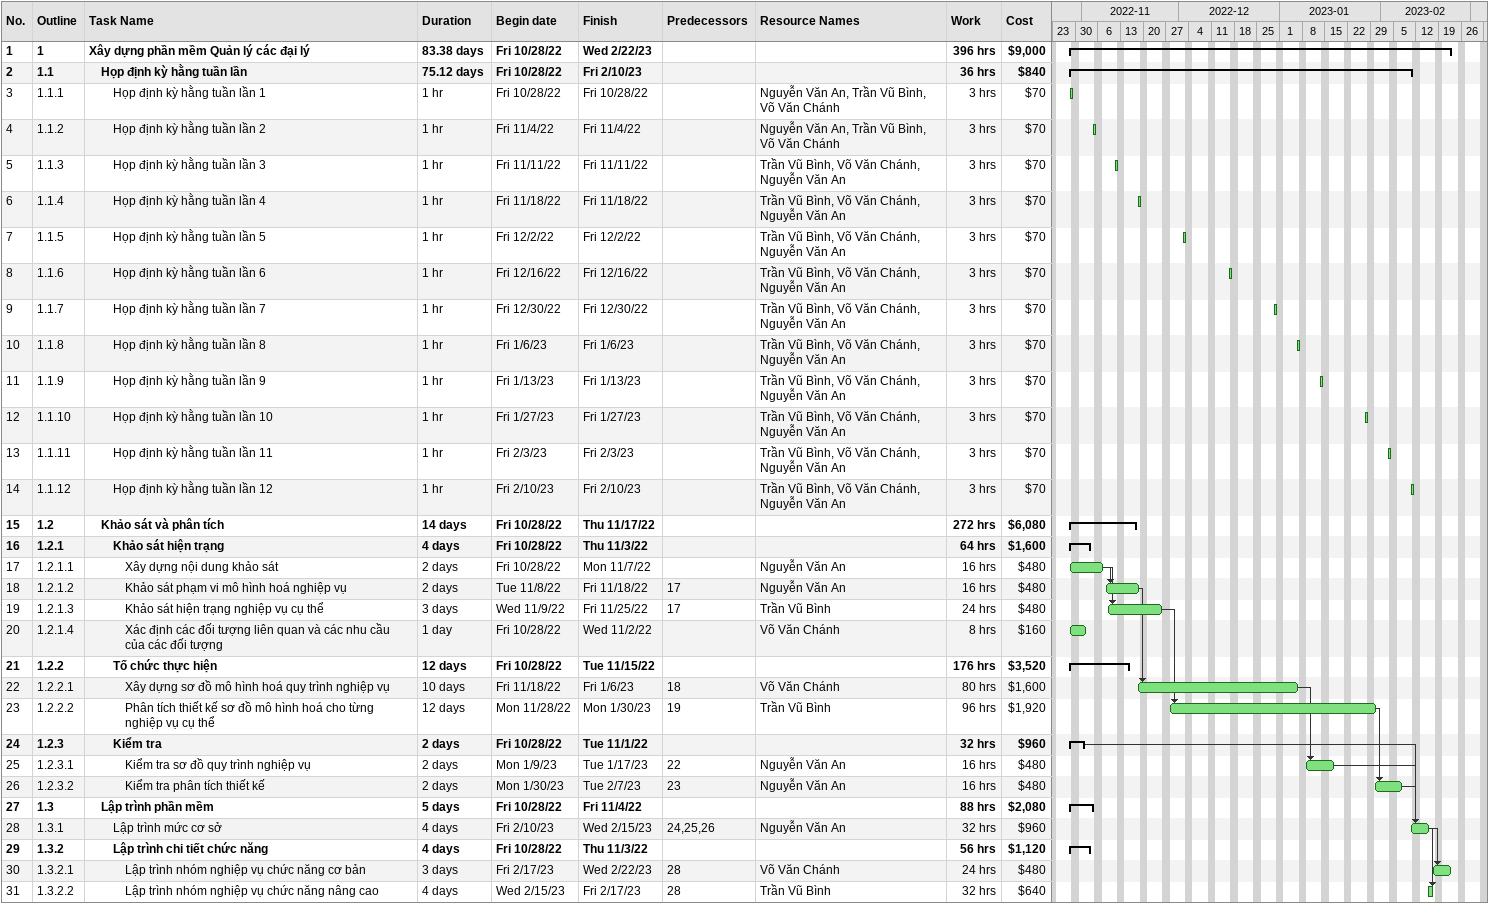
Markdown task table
| ID | WBS | Task | Duration | Start | Finish | Predecessors | Resources | Work (h) | Cost ($) |
|---|---|---|---|---|---|---|---|---|---|
| 1 | 1 | **Xây dựng phần mềm Quản lý các đại lý** | 83.38d | 2022-10-28 | 2023-02-22 |  |  | 396 | 9000 |
| 2 | 1.1 | **Họp định kỳ hằng tuần lần** | 75.12d | 2022-10-28 | 2023-02-10 |  |  | 36 | 840 |
| 3 | 1.1.1 | Họp định kỳ hằng tuần lần 1 | 1h | 2022-10-28 | 2022-10-28 |  | Nguyễn Văn An, Trần Vũ Bình, Võ Văn Chánh | 3 | 70 |
| 4 | 1.1.2 | Họp định kỳ hằng tuần lần 2 | 1h | 2022-11-04 | 2022-11-04 |  | Nguyễn Văn An, Trần Vũ Bình, Võ Văn Chánh | 3 | 70 |
| 5 | 1.1.3 | Họp định kỳ hằng tuần lần 3 | 1h | 2022-11-11 | 2022-11-11 |  | Trần Vũ Bình, Võ Văn Chánh, Nguyễn Văn An | 3 | 70 |
| 6 | 1.1.4 | Họp định kỳ hằng tuần lần 4 | 1h | 2022-11-18 | 2022-11-18 |  | Trần Vũ Bình, Võ Văn Chánh, Nguyễn Văn An | 3 | 70 |
| 7 | 1.1.5 | Họp định kỳ hằng tuần lần 5 | 1h | 2022-12-02 | 2022-12-02 |  | Trần Vũ Bình, Võ Văn Chánh, Nguyễn Văn An | 3 | 70 |
| 8 | 1.1.6 | Họp định kỳ hằng tuần lần 6 | 1h | 2022-12-16 | 2022-12-16 |  | Trần Vũ Bình, Võ Văn Chánh, Nguyễn Văn An | 3 | 70 |
| 9 | 1.1.7 | Họp định kỳ hằng tuần lần 7 | 1h | 2022-12-30 | 2022-12-30 |  | Trần Vũ Bình, Võ Văn Chánh, Nguyễn Văn An | 3 | 70 |
| 10 | 1.1.8 | Họp định kỳ hằng tuần lần 8 | 1h | 2023-01-06 | 2023-01-06 |  | Trần Vũ Bình, Võ Văn Chánh, Nguyễn Văn An | 3 | 70 |
| 11 | 1.1.9 | Họp định kỳ hằng tuần lần 9 | 1h | 2023-01-13 | 2023-01-13 |  | Trần Vũ Bình, Võ Văn Chánh, Nguyễn Văn An | 3 | 70 |
| 12 | 1.1.10 | Họp định kỳ hằng tuần lần 10 | 1h | 2023-01-27 | 2023-01-27 |  | Trần Vũ Bình, Võ Văn Chánh, Nguyễn Văn An | 3 | 70 |
| 13 | 1.1.11 | Họp định kỳ hằng tuần lần 11 | 1h | 2023-02-03 | 2023-02-03 |  | Trần Vũ Bình, Võ Văn Chánh, Nguyễn Văn An | 3 | 70 |
| 14 | 1.1.12 | Họp định kỳ hằng tuần lần 12 | 1h | 2023-02-10 | 2023-02-10 |  | Trần Vũ Bình, Võ Văn Chánh, Nguyễn Văn An | 3 | 70 |
| 15 | 1.2 | **Khảo sát và phân tích** | 14d | 2022-10-28 | 2022-11-17 |  |  | 272 | 6080 |
| 16 | 1.2.1 | **Khảo sát hiện trạng** | 4d | 2022-10-28 | 2022-11-03 |  |  | 64 | 1600 |
| 17 | 1.2.1.1 | Xây dựng nội dung khảo sát | 2d | 2022-10-28 | 2022-11-07 |  | Nguyễn Văn An | 16 | 480 |
| 18 | 1.2.1.2 | Khảo sát phạm vi mô hình hoá nghiệp vụ | 2d | 2022-11-08 | 2022-11-18 | 17 | Nguyễn Văn An | 16 | 480 |
| 19 | 1.2.1.3 | Khảo sát hiện trạng nghiệp vụ cụ thể | 3d | 2022-11-09 | 2022-11-25 | 17 | Trần Vũ Bình | 24 | 480 |
| 20 | 1.2.1.4 | Xác định các đối tượng liên quan và các nhu cầu của các đối tượng | 1d | 2022-10-28 | 2022-11-02 |  | Võ Văn Chánh | 8 | 160 |
| 21 | 1.2.2 | **Tố chức thực hiện** | 12d | 2022-10-28 | 2022-11-15 |  |  | 176 | 3520 |
| 22 | 1.2.2.1 | Xây dựng sơ đồ mô hình hoá quy trình nghiệp vụ | 10d | 2022-11-18 | 2023-01-06 | 18 | Võ Văn Chánh | 80 | 1600 |
| 23 | 1.2.2.2 | Phân tích thiết kế sơ đồ mô hình hoá cho từng nghiệp vụ cụ thể | 12d | 2022-11-28 | 2023-01-30 | 19 | Trần Vũ Bình | 96 | 1920 |
| 24 | 1.2.3 | **Kiểm tra** | 2d | 2022-10-28 | 2022-11-01 |  |  | 32 | 960 |
| 25 | 1.2.3.1 | Kiểm tra sơ đồ quy trình nghiệp vụ | 2d | 2023-01-09 | 2023-01-17 | 22 | Nguyễn Văn An | 16 | 480 |
| 26 | 1.2.3.2 | Kiểm tra phân tích thiết kế | 2d | 2023-01-30 | 2023-02-07 | 23 | Nguyễn Văn An | 16 | 480 |
| 27 | 1.3 | **Lập trình phần mềm** | 5d | 2022-10-28 | 2022-11-04 |  |  | 88 | 2080 |
| 28 | 1.3.1 | Lập trình mức cơ sở | 4d | 2023-02-10 | 2023-02-15 | 24, 25, 26 | Nguyễn Văn An | 32 | 960 |
| 29 | 1.3.2 | **Lập trình chi tiết chức năng** | 4d | 2022-10-28 | 2022-11-03 |  |  | 56 | 1120 |
| 30 | 1.3.2.1 | Lập trình nhóm nghiệp vụ chức năng cơ bản | 3d | 2023-02-17 | 2023-02-22 | 28 | Võ Văn Chánh | 24 | 480 |
| 31 | 1.3.2.2 | Lập trình nhóm nghiệp vụ chức năng nâng cao | 4d | 2023-02-15 | 2023-02-17 | 28 | Trần Vũ Bình | 32 | 640 |
